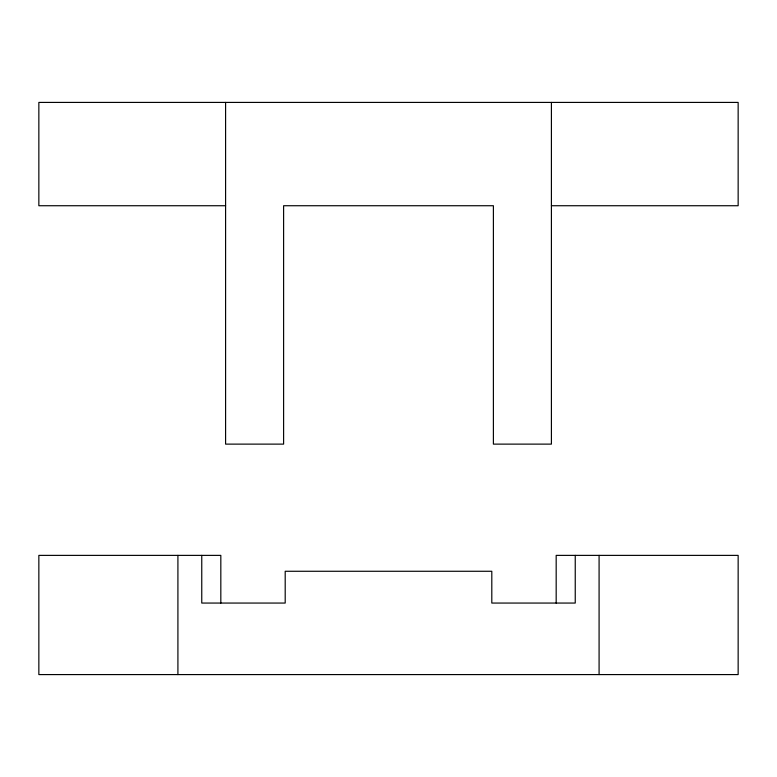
<?xml version="1.0" encoding="UTF-8"?>
<svg xmlns="http://www.w3.org/2000/svg" width="777" height="777" viewBox="0 0 777 777"><rect width="100%" height="100%" fill="white"/><g stroke="black" fill="none" stroke-linecap="round" stroke-linejoin="round"><path stroke-width="1.17" d="M225.592 205.73L38.85 205.73L38.85 102.418L738.15 102.418L738.15 205.73L551.408 205.73M599.086 555.38L599.086 674.582M575.242 555.38L575.242 603.059L491.802 603.059L491.802 571.27L285.198 571.27L285.198 603.059L201.758 603.059L201.758 555.38M556.177 603.059L556.177 555.38L738.15 555.38L738.15 674.582L38.85 674.582L38.85 555.38L220.823 555.38L220.823 603.059M551.408 102.418L551.408 444.123L493.395 444.123L493.395 205.73L283.605 205.73L283.605 444.123L225.592 444.123L225.592 102.418M177.914 555.38L177.914 674.582"/></g></svg>
